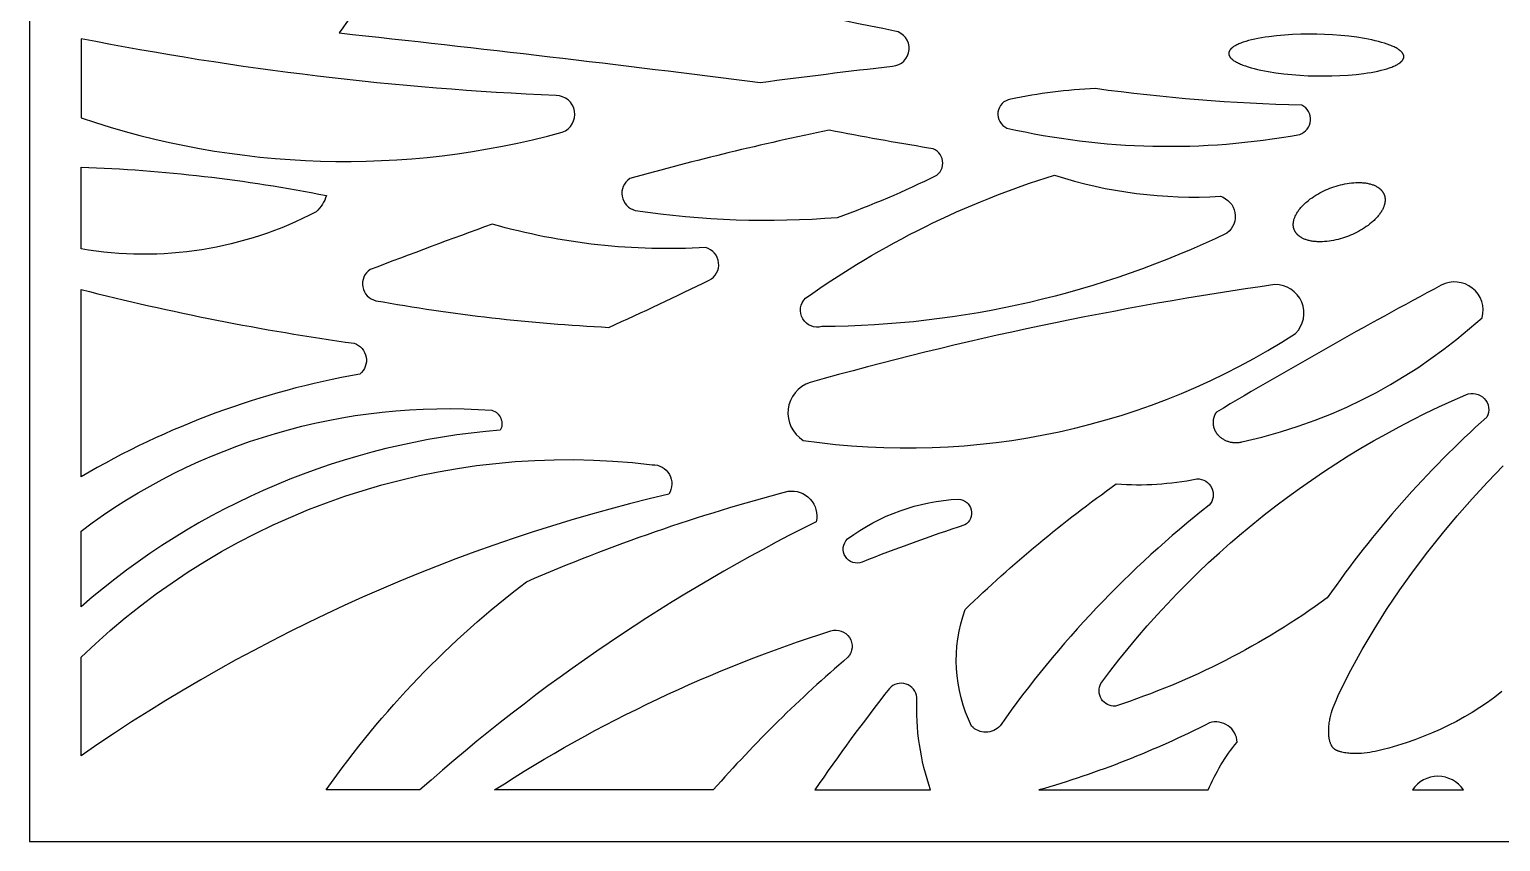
# Model space of a CAD drawing. Header units: millimetres. Extents: x 50 to 1286, y 76 to 815.
# Drawn here: x 50 to 620, y 76 to 390 of the extents above; entities that cross this region are included whole.
import ezdxf

# ---------------------------------------------------------------- set-up
doc = ezdxf.new("R2010")
doc.units = ezdxf.units.MM
doc.layers.add('Layer 01', color=1, linetype='Continuous')

msp = doc.modelspace()

# ---------------------------------------------------------------- linework, layer by layer
at = {"layer": 'Layer 01'}
for points in [[(50.3, 75.65), (1285.74, 75.65), (1285.74, 815.26), (50.3, 815.26)], [(514.91, 381.14), (514.91, 381.1), (514.91, 381.05), (514.91, 381.01), (514.92, 380.96), (514.92, 380.92), (514.93, 380.87), (514.93, 380.83), (514.94, 380.78), (514.95, 380.74), (514.96, 380.69), (514.97, 380.64), (514.98, 380.6), (514.99, 380.55), (515, 380.51), (515.02, 380.46), (515.03, 380.41), (515.05, 380.37), (515.07, 380.32), (515.09, 380.27), (515.11, 380.23), (515.13, 380.18), (515.15, 380.13), (515.18, 380.09), (515.2, 380.04), (515.23, 379.99), (515.26, 379.94), (515.29, 379.9), (515.32, 379.85), (515.38, 379.75), (515.45, 379.66), (515.52, 379.56), (515.6, 379.47), (515.68, 379.37), (515.77, 379.28), (515.87, 379.18), (515.97, 379.08), (516.07, 378.99), (516.18, 378.89), (516.29, 378.79), (516.41, 378.7), (516.54, 378.6), (516.66, 378.5), (516.8, 378.41), (516.94, 378.31), (517.23, 378.12), (517.55, 377.93), (517.89, 377.73), (518.25, 377.54), (518.63, 377.35), (519.03, 377.17), (519.45, 376.98), (519.89, 376.79), (520.35, 376.61), (521.34, 376.25), (522.4, 375.9), (523.53, 375.56), (524.73, 375.23), (526, 374.92), (527.33, 374.62), (528.71, 374.34), (530.13, 374.07), (533.11, 373.6), (536.19, 373.21), (539.34, 372.89), (542.5, 372.65), (545.62, 372.49), (548.66, 372.39), (551.71, 372.37), (554.84, 372.41), (558, 372.53), (561.16, 372.72), (564.26, 373), (567.25, 373.35), (568.68, 373.56), (570.07, 373.79), (571.41, 374.03), (572.69, 374.3), (573.9, 374.58), (575.05, 374.87), (576.12, 375.18), (577.12, 375.51), (577.59, 375.67), (578.04, 375.84), (578.46, 376.01), (578.87, 376.18), (579.26, 376.36), (579.62, 376.54), (579.97, 376.71), (580.29, 376.89), (580.6, 377.07), (580.74, 377.17), (580.88, 377.26), (581.01, 377.35), (581.14, 377.44), (581.26, 377.53), (581.38, 377.62), (581.49, 377.72), (581.6, 377.81), (581.7, 377.9), (581.8, 377.99), (581.89, 378.09), (581.98, 378.18), (582.06, 378.27), (582.14, 378.36), (582.21, 378.46), (582.28, 378.55), (582.31, 378.59), (582.34, 378.64), (582.37, 378.69), (582.4, 378.73), (582.42, 378.78), (582.45, 378.83), (582.47, 378.87), (582.5, 378.92), (582.52, 378.96), (582.54, 379.01), (582.56, 379.05), (582.58, 379.1), (582.6, 379.15), (582.61, 379.19), (582.63, 379.24), (582.64, 379.28), (582.66, 379.33), (582.67, 379.37), (582.68, 379.42), (582.69, 379.46), (582.7, 379.51), (582.71, 379.56), (582.71, 379.6), (582.72, 379.65), (582.72, 379.69), (582.73, 379.74), (582.73, 379.78), (582.73, 379.82), (582.73, 379.87), (582.73, 379.91), (582.73, 379.96), (582.73, 380), (582.72, 380.05), (582.72, 380.09), (582.71, 380.14), (582.7, 380.19), (582.7, 380.23), (582.69, 380.28), (582.68, 380.32), (582.67, 380.37), (582.65, 380.42), (582.64, 380.46), (582.62, 380.51), (582.61, 380.55), (582.59, 380.6), (582.57, 380.65), (582.55, 380.69), (582.53, 380.74), (582.51, 380.79), (582.49, 380.83), (582.46, 380.88), (582.44, 380.93), (582.41, 380.98), (582.38, 381.02), (582.36, 381.07), (582.33, 381.12), (582.26, 381.21), (582.19, 381.31), (582.12, 381.4), (582.04, 381.5), (581.96, 381.59), (581.87, 381.69), (581.78, 381.79), (581.68, 381.88), (581.57, 381.98), (581.47, 382.08), (581.35, 382.17), (581.23, 382.27), (581.11, 382.37), (580.98, 382.46), (580.84, 382.56), (580.7, 382.66), (580.41, 382.85), (580.09, 383.04), (579.75, 383.23), (579.39, 383.42), (579.02, 383.61), (578.61, 383.8), (578.19, 383.99), (577.75, 384.17), (577.29, 384.36), (576.31, 384.72), (575.25, 385.07), (574.11, 385.41), (572.91, 385.74), (571.64, 386.05), (570.32, 386.35), (568.94, 386.63), (567.51, 386.89), (564.54, 387.37), (561.45, 387.76), (558.3, 388.08), (555.15, 388.32), (552.03, 388.48), (548.98, 388.57), (545.93, 388.6), (542.81, 388.56), (539.64, 388.44), (536.49, 388.25), (533.39, 387.97), (530.4, 387.61), (528.96, 387.41), (527.57, 387.18), (526.23, 386.93), (524.95, 386.67), (523.74, 386.39), (522.59, 386.09), (521.52, 385.78), (520.53, 385.46), (520.06, 385.3), (519.61, 385.13), (519.18, 384.96), (518.77, 384.78), (518.39, 384.61), (518.02, 384.43), (517.67, 384.25), (517.35, 384.07), (517.05, 383.89), (516.9, 383.8), (516.77, 383.71), (516.63, 383.62), (516.5, 383.53), (516.38, 383.43), (516.26, 383.34), (516.15, 383.25), (516.04, 383.16), (515.94, 383.07), (515.85, 382.97), (515.75, 382.88), (515.67, 382.79), (515.58, 382.7), (515.51, 382.6), (515.43, 382.51), (515.37, 382.42), (515.34, 382.37), (515.3, 382.33), (515.28, 382.28), (515.25, 382.23), (515.22, 382.19), (515.19, 382.14), (515.17, 382.1), (515.15, 382.05), (515.12, 382), (515.1, 381.96), (515.08, 381.91), (515.06, 381.87), (515.05, 381.82), (515.03, 381.77), (515.01, 381.73), (515, 381.68), (514.99, 381.64), (514.97, 381.59), (514.96, 381.55), (514.95, 381.5), (514.94, 381.46), (514.94, 381.41), (514.93, 381.37), (514.92, 381.32), (514.92, 381.28), (514.92, 381.23), (514.91, 381.19)], [(540.28, 312.8), (540.24, 312.91), (540.2, 313.01), (540.17, 313.12), (540.13, 313.22), (540.1, 313.33), (540.07, 313.44), (540.05, 313.55), (540.02, 313.66), (540, 313.78), (539.98, 313.89), (539.96, 314.01), (539.95, 314.12), (539.93, 314.24), (539.92, 314.36), (539.92, 314.48), (539.91, 314.6), (539.91, 314.72), (539.91, 314.85), (539.91, 314.97), (539.91, 315.1), (539.92, 315.23), (539.93, 315.35), (539.94, 315.48), (539.95, 315.61), (539.97, 315.74), (539.99, 315.88), (540.01, 316.01), (540.04, 316.14), (540.07, 316.28), (540.1, 316.41), (540.13, 316.55), (540.17, 316.69), (540.25, 316.97), (540.34, 317.25), (540.45, 317.53), (540.56, 317.81), (540.69, 318.1), (540.83, 318.39), (540.98, 318.68), (541.14, 318.98), (541.31, 319.27), (541.49, 319.57), (541.69, 319.86), (541.89, 320.16), (542.11, 320.45), (542.34, 320.75), (542.58, 321.05), (542.82, 321.34), (543.08, 321.63), (543.35, 321.93), (543.62, 322.22), (543.91, 322.5), (544.21, 322.79), (544.51, 323.07), (544.82, 323.35), (545.14, 323.63), (545.8, 324.17), (546.48, 324.7), (547.19, 325.21), (547.92, 325.71), (548.67, 326.18), (549.43, 326.63), (550.2, 327.06), (550.97, 327.47), (551.75, 327.85), (552.53, 328.21), (553.31, 328.54), (554.08, 328.86), (554.86, 329.15), (555.66, 329.43), (556.48, 329.69), (557.31, 329.94), (558.15, 330.16), (559.01, 330.37), (559.88, 330.55), (560.74, 330.71), (561.61, 330.84), (562.48, 330.94), (563.34, 331.02), (564.2, 331.06), (564.62, 331.08), (565.04, 331.08), (565.45, 331.08), (565.86, 331.07), (566.27, 331.05), (566.67, 331.02), (567.06, 330.99), (567.45, 330.95), (567.83, 330.9), (568.21, 330.84), (568.58, 330.78), (568.94, 330.71), (569.29, 330.63), (569.63, 330.54), (569.97, 330.45), (570.29, 330.35), (570.61, 330.24), (570.92, 330.13), (571.21, 330.01), (571.5, 329.88), (571.78, 329.75), (572.05, 329.61), (572.31, 329.47), (572.55, 329.32), (572.67, 329.25), (572.79, 329.17), (572.91, 329.09), (573.02, 329.01), (573.13, 328.93), (573.24, 328.84), (573.34, 328.76), (573.44, 328.68), (573.54, 328.59), (573.64, 328.5), (573.73, 328.42), (573.82, 328.33), (573.91, 328.24), (574, 328.15), (574.08, 328.05), (574.16, 327.96), (574.24, 327.87), (574.31, 327.77), (574.39, 327.68), (574.46, 327.58), (574.52, 327.49), (574.59, 327.39), (574.65, 327.29), (574.71, 327.2), (574.77, 327.1), (574.83, 327), (574.88, 326.9), (574.93, 326.8), (574.98, 326.7), (575.02, 326.59), (575.07, 326.49), (575.11, 326.39), (575.15, 326.29), (575.18, 326.18), (575.22, 326.08), (575.25, 325.97), (575.28, 325.86), (575.31, 325.75), (575.34, 325.64), (575.36, 325.53), (575.38, 325.42), (575.4, 325.3), (575.42, 325.19), (575.44, 325.07), (575.45, 324.95), (575.46, 324.83), (575.47, 324.71), (575.47, 324.59), (575.48, 324.47), (575.48, 324.35), (575.48, 324.22), (575.47, 324.09), (575.47, 323.97), (575.46, 323.84), (575.44, 323.71), (575.43, 323.58), (575.41, 323.45), (575.39, 323.32), (575.37, 323.18), (575.34, 323.05), (575.32, 322.92), (575.28, 322.78), (575.25, 322.64), (575.21, 322.51), (575.13, 322.23), (575.04, 321.95), (574.94, 321.66), (574.82, 321.38), (574.69, 321.09), (574.56, 320.8), (574.41, 320.51), (574.25, 320.22), (574.07, 319.92), (573.89, 319.63), (573.69, 319.33), (573.49, 319.03), (573.27, 318.74), (573.05, 318.44), (572.81, 318.15), (572.56, 317.85), (572.3, 317.56), (572.04, 317.27), (571.76, 316.98), (571.47, 316.69), (571.18, 316.4), (570.88, 316.12), (570.56, 315.84), (570.25, 315.56), (569.59, 315.02), (568.9, 314.49), (568.19, 313.98), (567.46, 313.49), (566.72, 313.02), (565.96, 312.56), (565.19, 312.13), (564.41, 311.73), (563.63, 311.34), (562.85, 310.99), (562.08, 310.65), (561.3, 310.34), (560.52, 310.04), (559.72, 309.76), (558.91, 309.5), (558.07, 309.26), (557.23, 309.03), (556.37, 308.83), (555.51, 308.64), (554.64, 308.49), (553.77, 308.36), (552.9, 308.25), (552.04, 308.18), (551.19, 308.13), (550.76, 308.12), (550.34, 308.11), (549.93, 308.12), (549.52, 308.13), (549.11, 308.14), (548.71, 308.17), (548.32, 308.2), (547.93, 308.25), (547.55, 308.29), (547.18, 308.35), (546.81, 308.41), (546.45, 308.49), (546.1, 308.56), (545.75, 308.65), (545.42, 308.74), (545.09, 308.84), (544.78, 308.95), (544.47, 309.06), (544.17, 309.18), (543.88, 309.31), (543.6, 309.44), (543.33, 309.58), (543.08, 309.72), (542.83, 309.87), (542.71, 309.95), (542.59, 310.03), (542.48, 310.1), (542.36, 310.18), (542.26, 310.27), (542.15, 310.35), (542.04, 310.43), (541.94, 310.52), (541.84, 310.6), (541.75, 310.69), (541.65, 310.78), (541.56, 310.87), (541.47, 310.96), (541.39, 311.05), (541.31, 311.14), (541.22, 311.23), (541.15, 311.32), (541.07, 311.42), (541, 311.51), (540.93, 311.61), (540.86, 311.71), (540.79, 311.8), (540.73, 311.9), (540.67, 312), (540.61, 312.1), (540.56, 312.2), (540.51, 312.3), (540.45, 312.4), (540.41, 312.5), (540.36, 312.6), (540.32, 312.7)]]:
    msp.add_lwpolyline(points, close=True, dxfattribs=at)
for points in [[(385.56, 389.79, -0.019969), (235.92, 425.23, 0.242785), (170.29, 389.06, -0.004635), (333.38, 369.87, -0.004128), (384.64, 376.2, 0.880258)], [(70.3, 356.15, 0.150055), (256.74, 350.6, 0.839699), (254.29, 364.82, -0.038138), (70.3, 386.83)], [(543.22, 361.05, -0.028503), (463.24, 367.48, 0.041431), (430.45, 363.37, 0.758726), (428.98, 352.21, 0.102012), (542.38, 349.73, 0.669934)], [(360.12, 351.36, 0.017797), (282.86, 332.58, 0.654174), (284.99, 320.29, 0.057352), (363.31, 317.57, 0.031618), (401.82, 333.99, 0.698547), (398.64, 344.45, -0.008604)], [(70.3, 337.04, -0.040114), (165.36, 326.06, -0.135016), (161.4, 319.76, -0.165091), (70.3, 305.35)], [(514.2, 311.49, -0.111091), (357.32, 275.22, -0.769486), (350.96, 286.27, -0.079081), (447.37, 333.96, 0.093242), (511.65, 325.76, -0.617072)], [(312.31, 305.86, -0.083532), (229.54, 314.95, 0.00366), (182.27, 297.34, 0.656871), (184.47, 285.29, 0.032132), (274.8, 274.95, 0.007552), (313.65, 293.23, 0.681186)], [(350.1, 231.16, 0.182299), (540.8, 272.6, 0.672431), (532.81, 291.5, 0.033122), (352.69, 253.58, 0.642264)], [(510.13, 242.09), (510.06, 241.98), (509.98, 241.87), (509.91, 241.75), (509.83, 241.63), (509.76, 241.51), (509.69, 241.39), (509.63, 241.26), (509.56, 241.14), (509.5, 241.01), (509.44, 240.88), (509.38, 240.74), (509.33, 240.61), (509.27, 240.47), (509.22, 240.33), (509.18, 240.19), (509.13, 240.05), (509.09, 239.91), (509.05, 239.77), (509.02, 239.62), (508.99, 239.47), (508.96, 239.33), (508.93, 239.18), (508.91, 239.03), (508.89, 238.88), (508.87, 238.73), (508.86, 238.58), (508.85, 238.43), (508.84, 238.27), (508.84, 238.12), (508.84, 237.97), (508.84, 237.82), (508.85, 237.66), (508.86, 237.51), (508.87, 237.36), (508.88, 237.21), (508.9, 237.06), (508.93, 236.9), (508.95, 236.75), (508.98, 236.61), (509.02, 236.46), (509.05, 236.31), (509.09, 236.16), (509.13, 236.02), (509.18, 235.88), (509.22, 235.73), (509.27, 235.59), (509.33, 235.45), (509.38, 235.32), (509.44, 235.18), (509.5, 235.05), (509.57, 234.91), (509.64, 234.78), (509.7, 234.66), (509.78, 234.53), (509.85, 234.41), (509.92, 234.28), (510, 234.16), (510.08, 234.05), (510.16, 233.93), (510.25, 233.82), (510.33, 233.71), (510.42, 233.6), (510.51, 233.5), (510.6, 233.39), (510.78, 233.19), (510.97, 232.99), (511.17, 232.8), (511.38, 232.6), (511.6, 232.42), (511.83, 232.23), (512.07, 232.06), (512.31, 231.89), (512.56, 231.72), (512.82, 231.56), (513.09, 231.41), (513.37, 231.27), (513.65, 231.13), (513.94, 231.01), (514.24, 230.89), (514.55, 230.78), (514.86, 230.68), (515.18, 230.59), (515.5, 230.51), (515.67, 230.48), (515.83, 230.44), (516, 230.41), (516.17, 230.39), (516.34, 230.36), (516.51, 230.34), (516.85, 230.31), (517.19, 230.29), (517.54, 230.28), (517.89, 230.28), (518.25, 230.29), (518.6, 230.32), (518.96, 230.36), (519.31, 230.41), (519.66, 230.47), (520.02, 230.55), (527.71, 232.45), (534.98, 234.5), (541.86, 236.68), (548.42, 239.01), (554.69, 241.48), (560.71, 244.08), (566.52, 246.83), (572.13, 249.73), (577.59, 252.77), (582.91, 255.97), (588.12, 259.32), (593.23, 262.84), (598.27, 266.53), (603.25, 270.4), (608.19, 274.45), (613.1, 278.7, 0.654564), (597.2, 291.24, 0.011624)], [(70.3, 289.63, 0.027266), (176.1, 268.78, -0.592278), (178.28, 256.82, 0.089821), (70.3, 217)], [(614.85, 240.15, 0.05806), (553.09, 170.11, -0.079031), (470.99, 128.15, -0.592057), (465.4, 136.98, -0.13295), (606.75, 248.79, -0.720373)], [(70.3, 196.01, -0.181456), (229.43, 242.83, -0.478555), (232.67, 235.08, 0.161026), (70.3, 166.66)], [(70.3, 147.08, -0.226657), (291.6, 221.73, -0.601306), (297.97, 210.35, 0.094004), (70.3, 108.93)], [(165.31, 95.65, -0.078376), (242.89, 176.37, -0.037854), (344.17, 211.42, -0.521842), (355.13, 199.63, 0.066228), (201.54, 95.65)], [(507.29, 206, 0.0728), (426.35, 120.54, -0.442574), (415.3, 120.42, -0.205121), (412.79, 165.6, -0.037983), (471.35, 214.28, 0.067722), (502.58, 216.22, -0.664616)], [(412.66, 198.36, 0.016944), (372.9, 183.95, -0.821948), (367.24, 192.94, -0.149657), (410.26, 208.36, -0.73823)], [(230.48, 95.65, -0.066914), (360.75, 157.3, -0.765684), (367.38, 147.08, 0.035475), (315.17, 95.65)], [(399.4, 95.65, -0.092301), (394.08, 131.46, 0.654826), (383.45, 135, 0.01524), (354.51, 95.65)], [(506.97, 95.65, -0.077181), (518.17, 114.2, 0.487438), (507.45, 121.66, -0.048503), (441.33, 95.65)], [(605.79, 95.65, 0.538378), (586.08, 95.65)]]:
    msp.add_lwpolyline(points, format="xyb", close=True, dxfattribs=at)
msp.add_lwpolyline([(620.74, 133.78), (617.97, 131.62), (615.13, 129.56), (612.21, 127.6), (609.23, 125.72), (606.19, 123.94), (603.09, 122.24), (599.94, 120.64), (596.75, 119.13), (593.51, 117.71), (590.24, 116.37), (586.93, 115.13), (583.6, 113.97), (580.24, 112.89), (576.87, 111.9), (574.79, 111.34), (572.69, 110.83), (571.64, 110.61), (570.59, 110.4), (569.53, 110.22), (568.47, 110.06), (567.4, 109.94), (566.33, 109.84), (565.25, 109.78), (564.71, 109.77), (564.17, 109.76), (563.63, 109.77), (563.08, 109.78), (562.53, 109.81), (561.98, 109.84), (561.43, 109.89), (560.88, 109.95), (560.32, 110.02), (559.77, 110.1), (559.22, 110.2), (558.68, 110.31), (558.41, 110.37), (558.14, 110.44), (557.88, 110.52), (557.62, 110.6), (557.37, 110.69), (557.25, 110.73), (557.12, 110.78), (557, 110.83), (556.88, 110.89), (556.77, 110.94), (556.65, 111), (556.54, 111.06), (556.43, 111.12), (556.32, 111.18), (556.21, 111.25), (556.1, 111.32), (556, 111.39), (555.9, 111.47), (555.81, 111.54), (555.72, 111.61), (555.65, 111.68), (555.57, 111.75), (555.49, 111.83), (555.42, 111.9), (555.35, 111.98), (555.28, 112.06), (555.21, 112.14), (555.15, 112.22), (555.08, 112.31), (555.02, 112.4), (554.96, 112.48), (554.9, 112.57), (554.84, 112.66), (554.79, 112.76), (554.73, 112.85), (554.68, 112.95), (554.63, 113.04), (554.58, 113.14), (554.53, 113.24), (554.44, 113.44), (554.36, 113.65), (554.28, 113.86), (554.2, 114.08), (554.13, 114.3), (554.07, 114.52), (554.01, 114.75), (553.96, 114.98), (553.91, 115.22), (553.87, 115.45), (553.83, 115.69), (553.79, 115.93), (553.74, 116.42), (553.69, 116.91), (553.67, 117.4), (553.65, 117.9), (553.64, 118.39), (553.65, 118.94), (553.67, 119.48), (553.7, 120.03), (553.74, 120.56), (553.8, 121.09), (553.86, 121.62), (553.94, 122.14), (554.02, 122.65), (554.11, 123.16), (554.22, 123.67), (554.33, 124.17), (554.45, 124.67), (554.72, 125.65), (555.02, 126.62), (555.35, 127.58), (555.7, 128.53), (556.07, 129.46), (556.46, 130.39), (557.28, 132.23), (560.14, 138.09), (562.21, 142.11), (566.56, 150.05), (571.19, 157.88), (576.07, 165.59), (581.19, 173.17), (586.52, 180.62), (592.05, 187.93), (597.76, 195.09), (603.41, 201.85), (609.22, 208.47), (615.17, 214.94), (621.26, 221.26)], dxfattribs=at)

doc.saveas('drawing.dxf')
